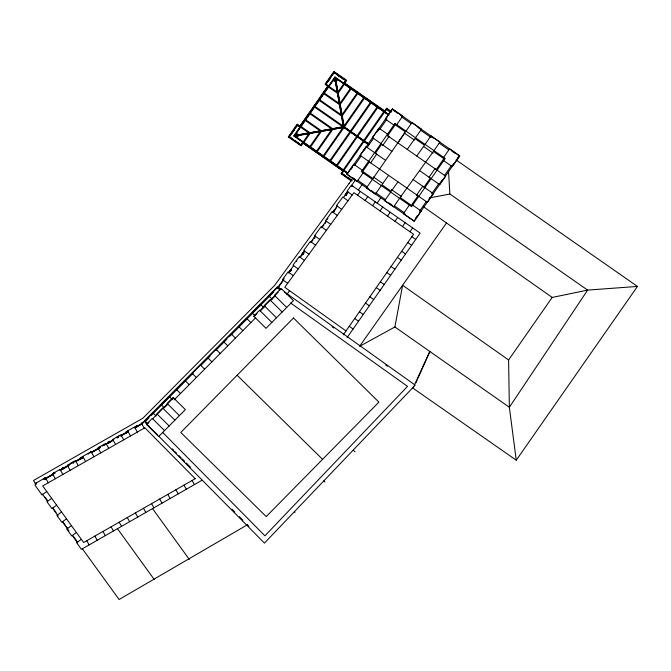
<?xml version="1.0" encoding="UTF-8"?>
<svg xmlns="http://www.w3.org/2000/svg" width="671" height="671" viewBox="0 0 671 671"><rect width="100%" height="100%" fill="white"/><g stroke="black" fill="none" stroke-linecap="round" stroke-linejoin="round"><path stroke-width="1.01" d="M359.555 346.37L394.9 326.962L402.6 285.276L508.593 359.966L509.356 407.28L516.259 460.205L412.959 388.165L413.554 386.873M415.961 382.831L417.219 379.979M418.058 378.083L429.834 351.487L414.25 385.355L414.695 385.674L415.123 385.07L284.571 292.011M397.828 142.856L372.975 178.561L362.743 171.432L369.36 161.946L417.991 195.798L411.34 205.326L400.134 197.509L433.416 151.436L443.85 158.708L436.251 169.604L387.628 135.752L395.244 124.823L405.443 131.927L397.828 142.856L404.554 133.202M292.699 131.776L289.209 136.775L289.679 136.691M293.864 130.107L297.345 125.108L299.786 126.853L328.438 85.762L325.963 84.076L334.099 72.409L345.758 80.545L344.038 82.952L385.129 111.612L386.798 109.163L390.95 112.099M297.354 125.158L289.26 136.767L300.876 144.911L302.537 142.462L343.627 171.113L341.958 173.521M291.843 133.504L292.959 131.91M327.482 82.407L328.597 80.805M293.252 131.558L294.452 129.855M328.815 80.57L330.006 78.859M299.836 126.584L309.834 112.242M319.379 98.553L327.616 86.744M347.628 173.521L293.772 135.961L334.913 76.972L388.769 114.531M294.561 135.441L295.76 133.722L297.63 135.022L294.561 135.441L297.479 134.921M335.19 79.941L334.695 77.895L333.495 79.614L335.366 80.914M294.712 135.542L295.911 133.831M296.372 133.168L300.574 127.146M301.027 126.492L305.23 120.461M305.691 119.807L309.893 113.785M310.346 113.122L314.548 107.1M315.009 106.446L319.211 100.415M319.664 99.761L323.867 93.739M324.328 93.076L328.53 87.054M328.983 86.4L333.185 80.377M333.646 79.715L334.846 77.995M294.695 136.179L297.714 135.508L296.414 137.379L294.695 136.179L297.605 135.659M335.685 79.841L335.458 77.802L337.127 78.96L335.852 80.78M343.778 82.868L344.827 81.367M300.834 144.701L301.908 143.166M343.946 82.885L345.557 80.579M337.882 92.12L343.804 83.623L337.815 79.446L336.062 81.954L337.698 91.105M303.149 142.814L301.044 145.833L288.287 136.943L297.178 124.185L300.214 126.299M344.584 83.405L346.689 80.377L333.932 71.487L325.032 84.244L328.077 86.358M322.894 157.056L323.363 156.393M343.091 170.669L340.985 173.688L351.185 180.809M384.525 111.26L386.63 108.232L391.73 111.797M350.958 169.369L352.619 166.987M364.353 150.161L365.443 148.593M377.068 131.919L378.863 129.352M385.791 119.413L386.915 117.794M392.552 109.717L392.896 109.23M354.624 165.401L361.174 156.007M367.129 147.469L373.68 138.075M379.635 129.537L386.781 119.287M349.054 183.552L352.703 178.327M355.236 180.256L351.671 185.372L420.121 233.114L347.142 337.53M376.674 154.179L375.399 153.29L381.698 144.248L391.914 151.361M363.103 172.892L357.131 181.464L346.815 174.267L353.785 164.269L362.357 170.249M396.729 124.638L402.701 116.075L392.409 108.895L385.305 119.077L393.877 125.049M376.725 154.095L370.635 162.835L369.36 161.946M382.638 145.624L389.138 136.305M358.348 190.036L362.508 184.064M357.609 195.253L360.302 191.394M372.405 179.375L366.425 187.947L375.357 194.179L381.338 185.607M372.975 178.561L373.864 177.287M406.005 131.113L411.986 122.541L421.48 129.167L415.508 137.74M365.083 200.47L367.775 196.603M372.564 205.678L375.257 201.82M377.102 203.112L380.667 197.995M390.648 192.099L384.676 200.671L393.592 206.894L399.572 198.322M425.037 144.382L431.017 135.819L439.958 142.051L433.978 150.623M380.038 210.895L382.73 207.037M387.519 216.112L390.212 212.254M394.993 221.321L397.685 217.463M409.344 205.133L403.363 213.705L414.183 221.254L421.271 211.097L412.699 205.116M416.28 195.529L422.772 186.211L424.022 187.142L430.329 178.1L429.054 177.211L435.185 168.421M443.648 157.358L449.62 148.794L459.778 155.873L452.262 166.651L443.69 160.679M402.474 226.538L405.167 222.68M419.66 211.071L426.278 201.577M431.612 193.927L438.792 183.636M444.546 175.383L451.348 165.636M413.697 220.91L414.041 220.424M415.609 218.167L417.337 215.701M419.635 212.405L420.784 210.753M429.079 198.851L430.178 197.282M439.824 183.451L442.189 180.054M452.371 165.46L453.571 163.741M457.161 158.591L458.956 156.016M409.947 231.755L412.64 227.897M508.593 359.966L552.191 297.438L587.645 290.107L637.45 286.425L516.259 460.205M343.317 334.795L413.562 234.271L353.902 192.669L284.772 287.289L346.01 330.937M360.151 345.523L446.5 222.965M286.836 294.535L289.57 290.702M388.61 175.349L381.9 184.793L391.218 191.285L397.97 181.858M407.222 149.398L414.938 138.553L424.475 145.196L416.725 156.007M349.113 183.468L274.657 285.368L142.864 418.234L33.55 480.453L35.823 484.445L34.917 485.091L42.038 494.93L46.744 491.516M283.137 279.916L283.724 279.119M283.833 278.968L284.16 278.515M289.344 271.428L290.728 269.532L291.499 270.103M296.565 261.539L296.926 261.044M315.169 236.083L314.145 237.484L314.925 238.046M327.347 219.409L327.934 218.612M332.749 212.019L334.133 210.124M351.428 186.454L352.04 185.607M283.615 279.388L277.45 287.834L278.163 288.354L278.591 287.75L281.157 289.578M288.555 272.636L293.646 265.657M299.66 257.429L304.592 250.677M310.765 242.231L315.211 236.142M321.828 227.083L326.215 221.086M332.363 212.673L337.295 205.922M343.46 197.484L347.788 191.562M278.02 287.742L283.657 280.025M288.706 273.114L291.566 269.205M300.566 256.876L302.395 254.376M303.158 253.336L304.542 251.44M311.277 242.214L312.971 239.899M314.078 238.381L314.892 237.274L314.506 236.989M322.13 227.368L323.808 225.07M324.806 223.703L325.938 222.16M336.649 207.498L333.495 211.81L333.11 211.524M345.531 195.345L345.9 194.833M347.947 192.032L346.228 194.38L345.842 194.095M352.099 186.345L352.434 185.892M278.834 287.44L277.962 287.003M352.493 186.63L352.82 186.177L351.445 185.171L347.008 191.252L352.183 195.026M414.695 385.674L264.449 543.099L158.742 436.175M144.894 421.136L153.03 412.933L156.133 416.012M277.375 287.574L268.987 296.037L272.082 299.115M145.263 421.497L148.945 417.79M151.369 415.349L193.105 373.269M200.864 365.443L210.031 356.2M215.919 350.27L226.798 339.3M229.901 336.171L273.55 292.17M146.781 424.701L148.979 422.487M152.552 418.889L159.044 412.338M159.388 411.994L173.462 397.802M254.083 316.527L257.018 313.567M259.862 310.698L278.163 292.246M167.658 404.387L164.269 407.809L161.166 404.73L169.302 396.527L172.405 399.606M260.197 311.101L264.919 306.337M270.858 300.348L271.285 299.92M271.629 299.576L274.884 296.288M174.141 399.908L255.643 317.744M144.181 428.182L141.304 423.133L145.137 420.952L145.682 421.916L145.154 422.436L147.142 424.441M51.692 498.352L46.978 501.757L51.919 508.584L56.632 505.179M61.581 512.007L56.867 515.42L61.807 522.248L66.521 518.842M71.462 525.67L66.756 529.083L71.696 535.911L76.41 532.506M81.35 539.333L76.637 542.747L81.417 549.339L202.021 480.243M247.381 524.781L119.094 599.513L82.315 548.693M35.269 483.481L45.41 477.71L48.287 482.759M36.603 482.894L35.58 483.472L36.058 484.311M54.871 472.493L52.833 473.651L53.311 474.489M71.109 463.25L73.147 462.093L73.617 462.931M89.495 452.791L91.415 451.692L91.893 452.531M98.511 447.658L100.549 446.5M118.817 436.1L116.779 437.257L117.257 438.096M127.96 430.899L125.922 432.057L126.391 432.896M144.19 421.656L145.204 421.078M44.957 478.691L53.462 473.852M54.72 473.13L53.856 473.072M59.904 470.178L69.038 464.986M72.367 463.091L71.638 462.948M74.028 462.143L83.179 456.934M88.102 454.133L88.949 453.655M99.769 447.498L90.635 452.69L90.392 452.279M102.26 446.072L113.885 439.463M118.037 437.098L118.289 436.402M120.528 435.68L127.8 431.537M134.628 427.653L142.126 423.393M145.448 421.497L144.718 421.354M44.714 478.951L53.797 473.785M60.155 470.17L70.363 464.357M75.588 461.388L83.12 457.102M91.021 452.598L100.054 447.456M103.594 445.443L113.08 440.05M120.075 436.066L128.253 431.411M134.603 427.796L143.686 422.629M47.725 477.668L45.687 478.834L45.209 477.995M48.044 477.484L48.648 477.148M49.344 476.745L53.512 474.372L52.95 473.583M60.935 470.153L68.509 465.842M76.301 461.405L83.036 457.572M91.625 452.682L98.469 448.79M112.468 440.822L108.106 443.305L107.645 442.457L109.683 441.3L110.161 442.13M121.166 435.865L127.901 432.04L127.423 431.201M136.062 427.393L135.517 427.704L135.056 426.857L137.094 425.699L137.572 426.538M142.168 423.913L136.549 427.117L136.07 426.278M429.289 197.945L449.872 194.028L587.645 290.107L509.356 407.28L394.9 326.962M326.433 83.992L325.963 84.076L334.108 72.46L334.183 72.879M345.297 80.629L345.758 80.545M298.595 134.72L308.819 132.9M309.935 132.699L320.159 130.879M321.275 130.677L331.499 128.857M332.615 128.656L342.839 126.827M307.947 133.185L298.746 134.829L296.221 133.068L300.423 127.037L308.97 133.001M319.287 131.164L310.086 132.808L300.876 126.383L305.079 120.361L320.31 130.979M330.627 129.142L321.426 130.778L305.54 119.698L309.742 113.676L331.65 128.958M293.772 135.961L343.837 127.037L369.117 144.668M298.729 135.458L308.954 133.638M310.069 133.437L320.293 131.617M321.409 131.415L331.633 129.595M332.749 129.394L342.973 127.574M342.378 173.445L341.908 173.529L351.906 180.457M419.576 170.61L430.329 178.1M375.399 153.29L385.615 160.403M413.101 179.534L424.022 187.142M394.003 110.723L397.458 113.139M400.696 115.387L402.365 116.561M417.974 127.448L421.145 129.654M430.673 136.305L433.114 138M451.7 150.958L455.047 153.298M458.343 155.597L459.442 156.36M401.879 117.115L411.256 123.665M420.642 130.208L430.874 137.345M439.195 143.141L448.857 149.885M390.774 111.579L386.722 108.752L385.045 111.151L344.5 82.868L346.169 80.47L334.024 71.998L325.552 84.152L327.985 85.846L299.702 126.391L297.27 124.697L288.798 136.85L300.952 145.322L302.621 142.923L343.175 171.197L341.497 173.596L352.032 180.944M334.946 73.189L339.031 76.033M340.658 77.173L343.921 79.446M386.832 109.373L390.094 111.646M336.565 74.489L338.964 76.159M342.16 78.39L343.753 79.505M388.467 110.681L390.061 111.797M338.452 75.857L341.019 77.651M456.079 159.941L637.45 286.425M388.861 115.043L384.584 112.057L364.328 141.103L368.605 144.089M335.349 77.953L337.018 79.111M337.706 79.597L343.703 83.774M344.391 84.252L350.379 88.429M351.067 88.916L357.064 93.093M357.752 93.571L363.741 97.748M364.437 98.234L370.426 102.411M371.113 102.889L377.11 107.075M377.798 107.553L383.787 111.73M384.483 112.208L387.905 114.598M404.16 132.933L414.393 140.071M423.586 146.471L433.156 153.147M337.387 92.254L328.832 86.291L333.034 80.268L335.567 82.03L337.203 91.231M387.544 134.125L378.981 128.153L372.397 137.589L380.969 143.569M434.976 168.715L436.251 169.604M437.064 170.174L445.636 176.146L439.715 184.642L431.143 178.662M387.628 135.752L388.903 136.641M339.409 103.594L324.177 92.975L328.379 86.953L337.588 93.37L339.224 102.571M341.43 114.934L319.513 99.652L323.716 93.63L339.61 104.71L341.245 113.919M381.698 144.248L382.973 145.137M344.391 126.978L350.379 131.155M351.067 131.633L357.064 135.81M357.752 136.297L363.741 140.474M364.437 140.952L368.715 143.938M313.843 106.119L314.506 106.588M367.884 144.005L364.118 141.38L343.837 170.451L347.603 173.076M343.963 127.549L349.994 131.751M350.648 132.212L356.67 136.414M357.333 136.867L363.355 141.069M364.009 141.531L368.53 144.676M374.619 152.669L366.047 146.689L360.042 155.303L368.614 161.283M424.835 187.704L433.407 193.684L427.368 202.34L418.805 196.36M416.716 194.909L417.991 195.798M373.437 176.993L382.814 183.535M391.344 189.482L401.577 196.62M297.379 125.318L298.93 126.391M297.421 125.519L298.93 126.567M294.795 136.028L296.515 137.228M297.178 137.681L303.2 141.883M303.854 142.344L309.876 146.546M310.539 146.999L316.561 151.201M317.215 151.663L323.246 155.865M323.9 156.318L329.922 160.52M330.585 160.981L336.607 165.183M337.261 165.636L343.292 169.838M343.946 170.3L347.712 172.925M357.811 180.314L367.188 186.857M375.718 192.803L385.439 199.581M394.355 205.796L404.127 212.615M302.722 142.629L317.064 152.627M329.914 161.585L343.409 171.004M347.15 173.781L347.637 174.124M353.273 178.05L355.009 179.266M366.769 187.461L368.387 188.593M371.642 190.858L374.074 192.56M389.071 203.011L392.309 205.276M403.699 213.219L405.292 214.326M347.913 177.354L349.507 178.469M290.233 137.303L293.495 139.585M295.131 140.717L299.207 143.56M342.118 173.487L345.38 175.76M347.83 177.471L350.279 179.174M411.851 236.729L415.71 239.421M407.767 242.566L411.625 245.267M401.677 251.29L405.527 253.982M397.4 257.404L401.258 260.105M391.025 266.521L394.884 269.222M386.773 272.619L390.623 275.311M380.348 281.803L384.206 284.504M376.28 287.624L380.138 290.317M369.855 296.817L373.713 299.509M365.477 303.074L369.335 305.775M359.413 311.763L363.271 314.456M354.682 318.524L358.54 321.224M287.691 283.296L282.457 279.597L288.119 271.839L293.294 275.622M349.247 326.307L353.097 329.008M423.426 206.71L552.191 297.438M332.078 326.785L333.781 328.002M385.733 365.032L387.444 366.249M290.635 303.024L407.54 386.353L264.919 535.827L162.608 432.342M351.931 185.758L352.711 186.328M347.31 193.718L346.538 193.147L345.154 195.043L345.926 195.613M346.454 193.256L347.234 193.827M345.951 193.944L346.731 194.515M345.515 194.548L346.261 195.16M345.23 194.934L346.01 195.504M347.981 200.78L342.806 197.006L336.523 205.594L341.698 209.377M334.057 210.233L334.829 210.795M333.772 210.619L334.577 211.147M333.328 211.222L334.108 211.793M337.295 215.399L332.12 211.625L325.561 220.608L330.728 224.382M326.349 230.388L321.174 226.605L314.556 235.664L319.731 239.446M315.538 245.175L310.371 241.392L303.745 250.451L308.92 254.234M303.904 253.126L303.124 252.564L301.74 254.452L302.596 254.913M303.049 252.665L303.829 253.235M302.797 253.017L303.569 253.579M302.546 253.361L303.317 253.923M302.436 253.504L303.208 254.074M302.327 253.655L303.099 254.225M304.416 260.398L299.241 256.624L292.992 265.179L298.167 268.962M290.644 269.641L291.424 270.212M290.392 269.994L291.172 270.556M290.14 270.329L290.92 270.899M289.696 270.933L290.451 271.545M279.102 287.079L278.322 286.509L277.626 287.456L278.406 288.027M277.735 287.305L278.515 287.876M237.14 375.24L322.575 459.35M279.899 290.073L277.006 287.205L144.525 420.767L147.419 423.636M286.702 307.461L274.422 295.282L281.166 288.48L293.445 300.658L265.993 328.337L253.713 316.158L259.585 310.245L271.856 322.424M282.197 311.998L269.927 299.82L264.164 305.624L276.444 317.802M263.695 307.57L260.591 304.491L252.195 312.954L254.678 315.42M250.853 322.566L246.727 318.473L238.717 326.542L242.852 330.644M235.437 338.109L231.31 334.015L223.644 341.74L227.771 345.833M220.189 353.483L216.062 349.39L207.75 357.769L211.877 361.862M204.621 369.176L200.495 365.083L192.208 373.428L196.343 377.53M189.256 384.668L185.129 380.574L176.364 389.406L180.499 393.5M179.4 415.643L167.121 403.456L173.101 397.433L185.372 409.612L158.691 436.519L146.412 424.34L152.275 418.427L164.554 430.606M174.896 420.18L162.617 408.002L156.863 413.806L169.142 425.984M353.248 450.073L354.993 451.835M323.825 480.906L324.982 482.08M294.401 511.747L294.98 512.334M145.682 421.916L147.67 423.921M172.346 448.882L173.814 450.375M175.005 451.575L176.473 453.059M178.964 455.575L181.17 457.807M182.336 458.998L184.542 461.22M186.312 463.015L188.517 465.246M188.937 465.666L190.405 467.15M232.057 509.281L234.833 512.09M239.354 516.662L242.919 520.268M247.331 524.73L248.849 526.265M148.106 425.414L150.312 427.653M151.403 428.752L154.338 431.721M154.733 432.124L157.677 435.102M152.594 508.693L189.373 559.513M117.459 528.689L154.238 579.518M45.007 497.136L47.456 500.516M52.95 508.115L56.028 512.367M62.738 521.635L65.213 525.058M66.412 526.71L67.662 528.438M73.139 536.012L77.459 541.983M42.248 493.957L47.582 501.321M52.523 508.157L58.159 515.94M62.411 521.82L69.004 530.929M72.225 535.383L77.735 542.99M192.074 480.503L194.414 484.588M183.971 485.141L186.312 489.226M175.877 489.771L178.209 493.856M167.775 494.401L170.107 498.486M159.673 499.039L162.005 503.124M151.571 503.669L153.902 507.754M143.468 508.299L145.808 512.384M135.366 512.938L137.706 517.014M127.264 517.567L129.604 521.652M119.161 522.197L121.501 526.282M111.067 526.827L113.399 530.912M102.965 531.466L105.297 535.55M94.863 536.095L97.194 540.18M86.76 540.725L89.092 544.81M136.976 425.766L137.454 426.597M136.599 425.976L137.035 426.84M135.819 426.974L135.584 426.555L136.02 427.419M137.362 432.065L134.485 427.016L127.658 430.899L130.535 435.949M126.936 431.478L127.415 432.317M126.45 431.755L126.928 432.594M126.031 431.99L126.509 432.829M123.724 439.824L120.855 434.774L112.711 439.404L115.588 444.462M117.962 436.586L118.44 437.425M117.802 436.678L118.281 437.517M109.574 441.359L110.044 442.197M109.155 441.602L109.633 442.432M108.668 441.879L109.147 442.717M108.509 441.971L108.979 442.801M108.182 442.155L108.652 442.994M108.752 448.345L105.875 443.296L97.924 447.817L100.801 452.875M100.063 446.777L100.541 447.616M99.367 447.171L99.845 448.002M98.998 447.381L99.476 448.211M91.298 451.759L91.776 452.598M94.007 456.741L91.13 451.684L82.751 456.456L85.628 461.514M90.887 451.994L91.399 452.808M82.759 457.731L82.281 456.892L80.243 458.058L80.721 458.889M81.787 457.177L82.223 458.033M81.426 457.379L81.896 458.218M81.258 457.471L81.736 458.31M80.772 457.756L81.25 458.587M80.352 457.991L80.83 458.83M78.297 465.682L75.42 460.625L67.285 465.255L70.161 470.312M73.03 462.16L73.508 462.998M64.483 468.132L64.005 467.293L61.967 468.45L62.445 469.289M63.896 467.36L64.374 468.199M63.519 467.57L63.997 468.408L63.477 467.595M62.99 467.872L63.468 468.71M62.462 468.173L62.94 469.012M62.084 468.392L62.562 469.222M62.881 474.456L60.004 469.398L52.481 473.684L55.358 478.733M54.343 472.795L54.863 473.609M46.215 478.532L45.737 477.693L43.699 478.851L44.177 479.69M44.882 478.18L45.36 479.019M44.722 478.272L45.192 479.111M386.798 109.163L386.882 109.633M335.458 77.802L335.961 80.629M336.171 81.803L337.983 91.969M338.192 93.143L340.004 103.309M340.214 104.483L342.025 114.649M342.235 115.823L344.047 125.989M334.913 76.972L343.837 127.037M334.695 77.895L335.215 80.805M335.408 81.929L337.236 92.153M337.438 93.269L339.258 103.493M339.459 104.609L341.279 114.833M341.48 115.949L343.3 126.173M297.345 125.108L297.429 125.578M300.793 144.441L300.876 144.911M448.522 171.415L449.872 194.028M314.397 106.991L310.195 113.022L332.766 128.757L342.99 126.936L314.397 106.991M319.06 100.314L314.858 106.337L343.451 126.282L341.631 116.058L319.06 100.314M298.83 135.307L297.068 137.832L303.091 142.034L309.054 133.487L298.83 135.307M310.17 133.286L303.753 142.495L309.776 146.697L320.394 131.466L310.17 133.286M344.491 84.101L338.083 93.294L339.903 103.46L350.488 88.278L344.491 84.101M321.51 131.264L310.43 147.15L316.452 151.352L331.742 129.444L321.51 131.264M351.176 88.765L340.113 104.634L341.925 114.8L357.165 92.942L351.176 88.765M332.858 129.243L317.115 151.814L323.137 156.016L343.082 127.415L332.858 129.243M357.861 93.42L342.135 115.974L343.946 126.14L363.85 97.597L357.861 93.42M344.072 127.398L323.799 156.469L329.822 160.671L350.094 131.6L344.072 127.398M364.538 98.083L344.282 127.129L350.279 131.306L370.535 102.26L364.538 98.083M350.748 132.061L330.476 161.132L336.498 165.334L356.779 136.255L350.748 132.061M371.222 102.738L350.967 131.784L356.955 135.97L377.211 106.924L371.222 102.738M357.433 136.716L337.161 165.796L343.183 169.989L363.456 140.918L357.433 136.716M377.899 107.402L357.643 136.448L363.64 140.625L383.896 111.579L377.899 107.402M392.443 109.096L347.024 174.234L414.15 221.044L459.568 155.907L392.443 109.096M395.001 123.439L361.359 171.675L411.591 206.702L445.225 158.465L395.001 123.439M293.479 318.004L180.793 432.468L266.228 516.578L378.914 402.122L293.479 318.004M195.219 478.708L83.649 542.512L42.709 485.938L144.877 427.788L195.219 478.708"/></g></svg>
